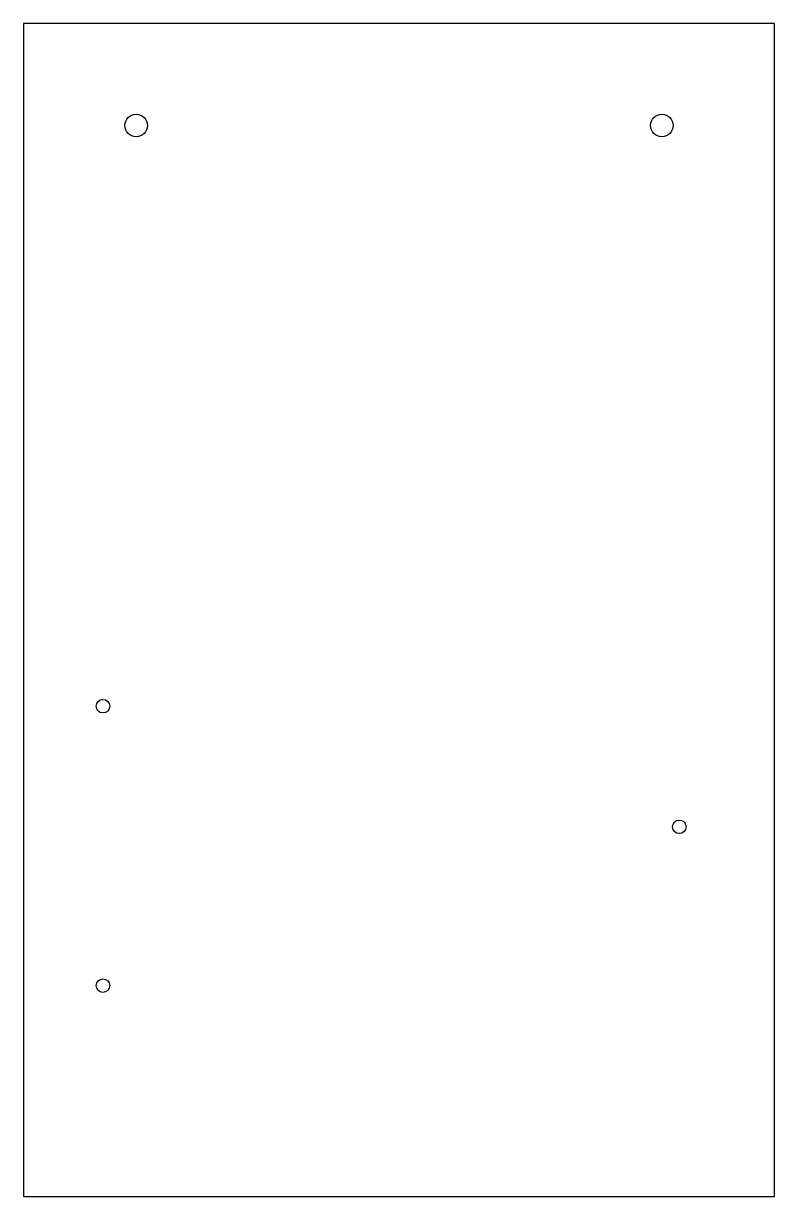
# Model space of a CAD drawing. Header units: inches. Extents: x -5.31 to -0.31, y -3.49 to 4.32.
import ezdxf

# ---------------------------------------------------------------- set-up
doc = ezdxf.new("R2010")
doc.units = ezdxf.units.IN
doc.header["$MEASUREMENT"] = 0

msp = doc.modelspace()

# ---------------------------------------------------------------- linework, layer by layer
at = {"color": 7, "linetype": 'Continuous', "lineweight": 25}
for p, q in [((-5.3145, 4.3207), (-5.3145, -3.4893)), ((-0.3145, 4.3207), (-5.3145, 4.3207)), ((-0.3145, -3.4893), (-0.3145, 4.3207)), ((-5.3145, -3.4893), (-0.3145, -3.4893))]:
    msp.add_line(p, q, dxfattribs=at)
for centre, radius in [((-4.5645, 3.6407), 0.075), ((-1.0645, 3.6407), 0.075), ((-4.7854, -0.225), 0.045), ((-0.9485, -1.0276), 0.045), ((-4.7854, -2.085), 0.045)]:
    msp.add_circle(centre, radius, dxfattribs=at)

doc.saveas('drawing.dxf')
